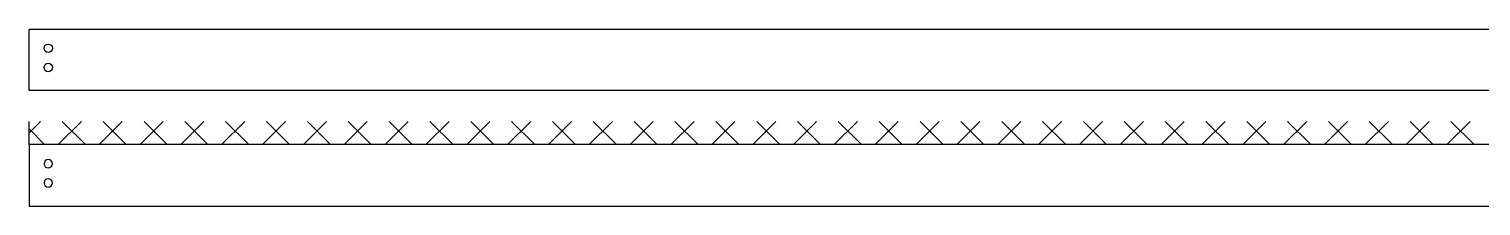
# Model space of a CAD drawing. Header units: millimetres. Extents: x -511490 to -68792, y -77452 to 318982.
# Drawn here: x -76290 to -74405, y 310040 to 310270 of the extents above; entities that cross this region are included whole.
import ezdxf

# ---------------------------------------------------------------- set-up
doc = ezdxf.new("R2010")
doc.units = ezdxf.units.MM
doc.layers.add('Multishuttle Phantom', color=8, linetype='Continuous', lineweight=25)

# ---------------------------------------------------------------- blocks, each defined once
blk = doc.blocks.new('*U129')
blk.add_lwpolyline([(-25, 25), (5175, 25), (5175, -55), (-25, -55)], close=True)
for centre in [(5150, 0), (5150, -25)]:
    blk.add_circle(centre, 5.5)
blk = doc.blocks.new('*U128')
blk.add_lwpolyline([(-25, 25), (2575, 25), (2575, -55), (-25, -55)], close=True)
for centre in [(0, 0), (2550, 0), (0, -25), (2550, -25)]:
    blk.add_circle(centre, 5.5)

msp = doc.modelspace()

# ---------------------------------------------------------------- linework, layer by layer
at = {"layer": 'Multishuttle Phantom', "color": 9}
msp.add_line((-76290, 310119.7), (-76290, 310149.7), dxfattribs=at)
at = {"layer": 'Multishuttle Phantom', "color": 9, "linetype": 'Continuous'}
for p, q in [((-76290, 310134.8), (-76275, 310149.7)), ((-76269.8, 310119.7), (-76290, 310139.9)), ((-76252, 310119.7), (-76222, 310149.7)), ((-76216.8, 310119.7), (-76246.8, 310149.7)), ((-76199, 310119.7), (-76169, 310149.7)), ((-76163.8, 310119.7), (-76193.8, 310149.7)), ((-76145.9, 310119.7), (-76115.9, 310149.7)), ((-76110.7, 310119.7), (-76140.7, 310149.7)), ((-76092.9, 310119.7), (-76062.9, 310149.7)), ((-76057.7, 310119.7), (-76087.7, 310149.7)), ((-76039.9, 310119.7), (-76009.9, 310149.7)), ((-76004.7, 310119.7), (-76034.7, 310149.7)), ((-75986.8, 310119.7), (-75956.8, 310149.7)), ((-75951.6, 310119.7), (-75981.6, 310149.7)), ((-75933.8, 310119.7), (-75903.8, 310149.7)), ((-75898.6, 310119.7), (-75928.6, 310149.7)), ((-75880.8, 310119.7), (-75850.8, 310149.7)), ((-75845.6, 310119.7), (-75875.6, 310149.7)), ((-75827.7, 310119.7), (-75797.7, 310149.7)), ((-75792.5, 310119.7), (-75822.5, 310149.7)), ((-75774.7, 310119.7), (-75744.7, 310149.7)), ((-75739.5, 310119.7), (-75769.5, 310149.7)), ((-75721.7, 310119.7), (-75691.7, 310149.7)), ((-75686.5, 310119.7), (-75716.5, 310149.7)), ((-75668.6, 310119.7), (-75638.6, 310149.7)), ((-75633.4, 310119.7), (-75663.4, 310149.7)), ((-75615.6, 310119.7), (-75585.6, 310149.7)), ((-75580.4, 310119.7), (-75610.4, 310149.7)), ((-75562.6, 310119.7), (-75532.6, 310149.7)), ((-75527.4, 310119.7), (-75557.4, 310149.7)), ((-75509.5, 310119.7), (-75479.5, 310149.7)), ((-75474.3, 310119.7), (-75504.3, 310149.7)), ((-75456.5, 310119.7), (-75426.5, 310149.7)), ((-75421.3, 310119.7), (-75451.3, 310149.7)), ((-75403.5, 310119.7), (-75373.5, 310149.7)), ((-75368.3, 310119.7), (-75398.3, 310149.7)), ((-75350.4, 310119.7), (-75320.4, 310149.7)), ((-75315.2, 310119.7), (-75345.2, 310149.7)), ((-75297.4, 310119.7), (-75267.4, 310149.7)), ((-75262.2, 310119.7), (-75292.2, 310149.7)), ((-75244.4, 310119.7), (-75214.4, 310149.7)), ((-75209.2, 310119.7), (-75239.2, 310149.7)), ((-75191.3, 310119.7), (-75161.3, 310149.7)), ((-75156.1, 310119.7), (-75186.1, 310149.7)), ((-75138.3, 310119.7), (-75108.3, 310149.7)), ((-75103.1, 310119.7), (-75133.1, 310149.7)), ((-75085.3, 310119.7), (-75055.3, 310149.7)), ((-75050.1, 310119.7), (-75080.1, 310149.7)), ((-75032.2, 310119.7), (-75002.2, 310149.7)), ((-74997, 310119.7), (-75027, 310149.7)), ((-74979.2, 310119.7), (-74949.2, 310149.7)), ((-74944, 310119.7), (-74974, 310149.7)), ((-74926.2, 310119.7), (-74896.2, 310149.7)), ((-74891, 310119.7), (-74921, 310149.7)), ((-74873.1, 310119.7), (-74843.1, 310149.7)), ((-74838, 310119.7), (-74868, 310149.7)), ((-74820.1, 310119.7), (-74790.1, 310149.7)), ((-74784.9, 310119.7), (-74814.9, 310149.7)), ((-74767.1, 310119.7), (-74737.1, 310149.7)), ((-74731.9, 310119.7), (-74761.9, 310149.7)), ((-74714, 310119.7), (-74684, 310149.7)), ((-74678.9, 310119.7), (-74708.9, 310149.7)), ((-74661, 310119.7), (-74631, 310149.7)), ((-74625.8, 310119.7), (-74655.8, 310149.7)), ((-74608, 310119.7), (-74578, 310149.7)), ((-74572.8, 310119.7), (-74602.8, 310149.7)), ((-74555, 310119.7), (-74525, 310149.7)), ((-74519.8, 310119.7), (-74549.8, 310149.7)), ((-74501.9, 310119.7), (-74471.9, 310149.7)), ((-74466.7, 310119.7), (-74496.7, 310149.7)), ((-74448.9, 310119.7), (-74418.9, 310149.7)), ((-74413.7, 310119.7), (-74443.7, 310149.7))]:
    msp.add_line(p, q, dxfattribs=at)

# ---------------------------------------------------------------- block references
at = {"layer": 'Multishuttle Phantom'}
msp.add_blockref('*U128', (-76265, 310244.7), dxfattribs=at)
at = {"layer": 'Multishuttle Phantom', "xscale": -1}
msp.add_blockref('*U129', (-71115, 310094.7), dxfattribs=at)

doc.saveas('drawing.dxf')
